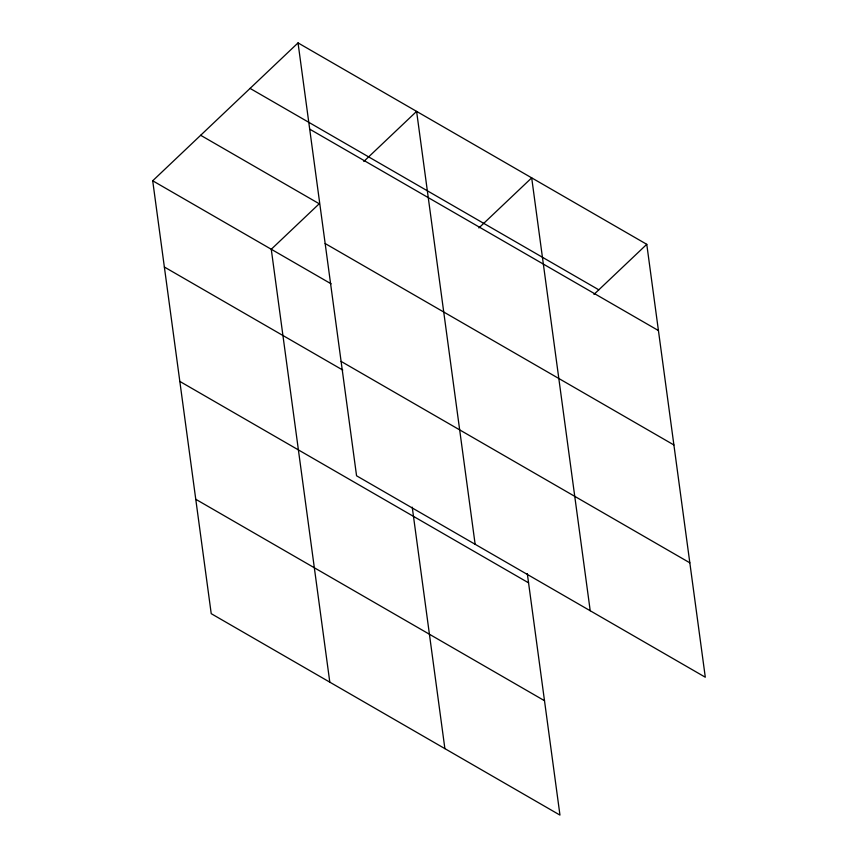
<?xml version="1.0" encoding="UTF-8"?>
<svg xmlns="http://www.w3.org/2000/svg" width="858" height="858" viewBox="0 0 858 858"><rect width="100%" height="100%" fill="white"/><g stroke="black" fill="none" stroke-linecap="round" stroke-linejoin="round"><path stroke-width="1.29" d="M527.316 573.637L559.963 815.1L211.229 613.674L152.703 180.781L298.037 42.9L646.771 244.326L705.297 677.219L356.563 475.793L298.037 42.9M363.803 161.476L416.602 111.379L475.139 544.283M478.882 227.949L531.692 177.853L590.218 610.746M593.961 294.423L646.771 244.326M250.075 88.406L598.809 289.822M309.695 129.14L658.429 330.555M200.665 135.285L319.23 203.764L271.267 249.27L329.804 682.164M325.161 243.533L673.895 444.959M152.703 180.781L331.113 283.826M341.098 361.4L689.832 562.816M164.361 267.02L342.771 370.066M179.826 381.413L528.56 582.839M195.763 499.281L544.498 700.707M412.237 507.164L444.884 748.626"/></g></svg>
